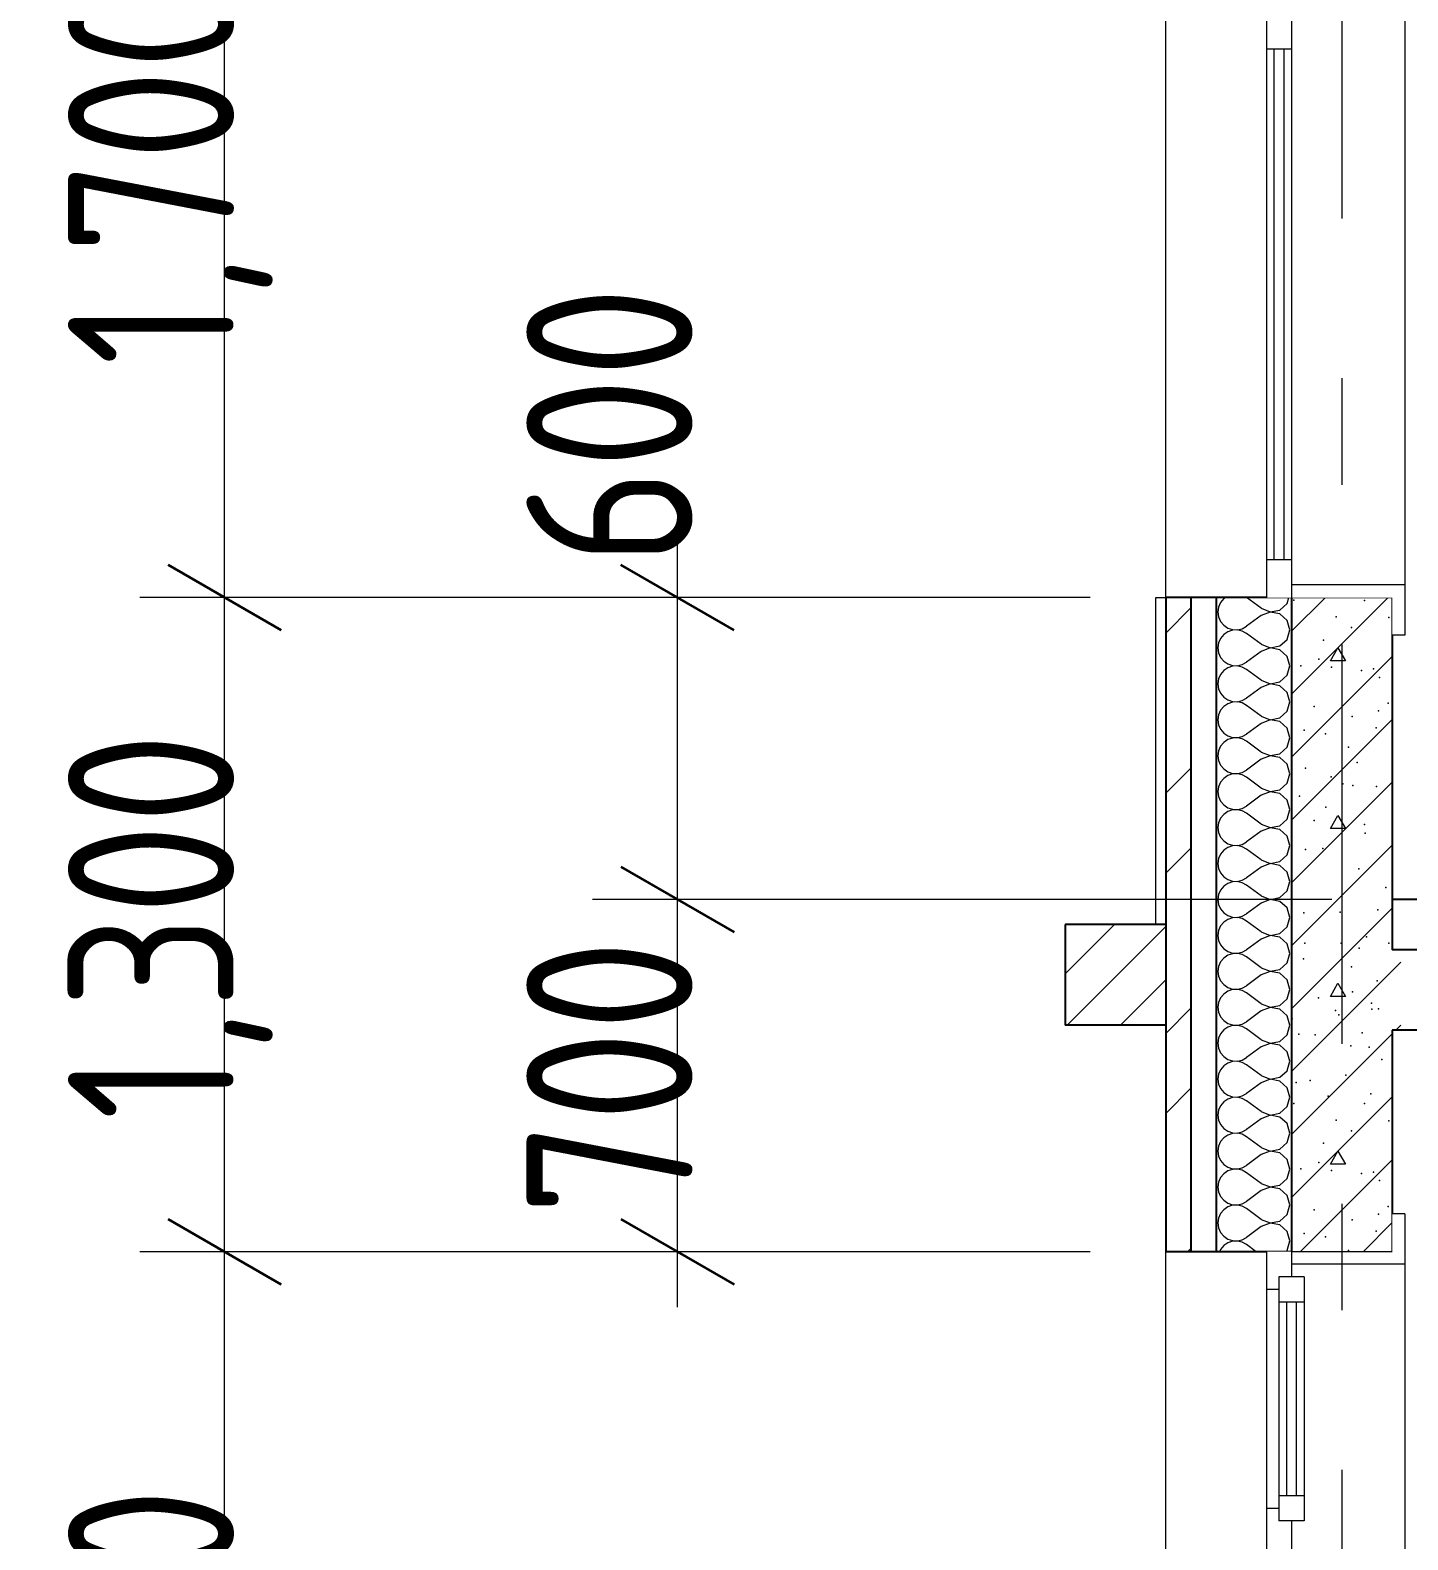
# Model space of a CAD drawing. Header units: millimetres. Extents: x 18162 to 7085488, y 72188 to 247925.
# Drawn here: x 4241506 to 4244244, y 109480 to 112480 of the extents above; entities that cross this region are included whole.
import ezdxf
from ezdxf.enums import TextEntityAlignment as Align

# ---------------------------------------------------------------- set-up
doc = ezdxf.new("R2010")
doc.units = ezdxf.units.MM
doc.header["$MEASUREMENT"] = 0
doc.linetypes.add('Double Dashed', pattern=[1093.611073, 529.166651, -211.666656, 141.111112, -211.666656])
doc.linetypes.add('Wipeout_Contour', pattern=[1000, 0, -1000])
for name, color, linetype in [('Archicad Windows', 7, 'Continuous'), ('Structural - Bearing', 7, 'Continuous'), ('Structural - Grid', 7, 'Continuous')]:
    doc.layers.add(name, color=color, linetype=linetype)
doc.styles.add('GENERATED_STYLE_3', font='', dxfattribs={"width": 0.8})
doc.styles.get('GENERATED_STYLE_3').set_extended_font_data('ISOCPEUR MON')
doc.dimstyles.new('GENERATED_STYLE__12', dxfattribs={"dimtxt": 330.000007, "dimasz": 171, "dimexe": 0.18, "dimexo": 150, "dimgap": 0, "dimtad": 1, "dimdec": 0, "dimzin": 0, "dimdsep": 46, "dimtxsty": 'GENERATED_STYLE_3', "dimblk": 'ARROWHEAD_2', "dimblk1": 'ARROWHEAD_2', "dimblk2": 'ARROWHEAD_2', "dimcen": 0.09, "dimclrd": 13, "dimclre": 13, "dimclrt": 13, "dimadec": 0, "dimazin": 0, "dimtfac": 1, "dimtdec": 4, "dimtmove": 0, "dimatfit": 3, "dimfxl": 1, "dimtolj": 1, "dimtzin": 0, "dimarcsym": 0})
pattern_1 = [(45, (4294986.58, 104752.7), (-238.6485, 238.6485), []), (45, (4294907.03, 104832.26), (-238.6485, 238.6485), [])]

# ---------------------------------------------------------------- blocks, each defined once
blk = doc.blocks.new('*X1353', base_point=(4294986.6, 104752.7))
at = {"layer": 'Structural - Bearing', "color": 7, "linetype": 'Continuous', "lineweight": 9}
for p, q in [((4243886.4, 110641.8), (4243878.3, 110636.2)), ((4243881.5, 110652.7), (4243886.4, 110649.3)), ((4243886.4, 110649.3), (4243895.7, 110646.2)), ((4243895.7, 110644.9), (4243886.4, 110641.8)), ((4243895.7, 110646.2), (4243905.6, 110645.7)), ((4243905.6, 110645.4), (4243895.7, 110644.9)), ((4243905.6, 110645.7), (4243915.2, 110647.9)), ((4243915.2, 110643.2), (4243905.6, 110645.4)), ((4243915.2, 110647.9), (4243923.8, 110652.7)), ((4243923.8, 110638.4), (4243915.2, 110643.2)), ((4244004.2, 110626.8), (4244009.5, 110645.6)), ((4244009.5, 110645.6), (4244007.5, 110652.7)), ((4243868, 110619.6), (4243866.7, 110609.8)), ((4243872, 110628.6), (4243868, 110619.6)), ((4243878.3, 110636.2), (4243872, 110628.6)), ((4243952.4, 110617), (4243923.8, 110638.4)), ((4243952.4, 110617), (4243970.6, 110610)), ((4243970.6, 110610), (4243989.8, 110613.6)), ((4243989.8, 110613.6), (4244004.2, 110626.8)), ((4243866.7, 110609.8), (4243868, 110600.1)), ((4243868, 110600.1), (4243872, 110591.1)), ((4243872, 110591.1), (4243878.3, 110583.5)), ((4243878.3, 110583.5), (4243886.4, 110577.9)), ((4243915.2, 110576.5), (4243923.8, 110581.3)), ((4243952.4, 110602.7), (4243923.8, 110581.3)), ((4243970.6, 110609.7), (4243952.4, 110602.7)), ((4243989.8, 110606.1), (4243970.6, 110609.7)), ((4244004.2, 110592.9), (4243989.8, 110606.1)), ((4244009.5, 110574.1), (4244004.2, 110592.9)), ((4243872, 110557.2), (4243868, 110548.2)), ((4243878.3, 110564.8), (4243872, 110557.2)), ((4243886.4, 110570.4), (4243878.3, 110564.8)), ((4243886.4, 110577.9), (4243895.7, 110574.8)), ((4243895.7, 110573.5), (4243886.4, 110570.4)), ((4243895.7, 110574.8), (4243905.6, 110574.3)), ((4243905.6, 110574), (4243895.7, 110573.5)), ((4243905.6, 110574.3), (4243915.2, 110576.5)), ((4243915.2, 110571.8), (4243905.6, 110574)), ((4243923.8, 110567), (4243915.2, 110571.8)), ((4243952.4, 110545.6), (4243923.8, 110567)), ((4243989.8, 110542.2), (4244004.2, 110555.4)), ((4244004.2, 110555.4), (4244009.5, 110574.1)), ((4243868, 110548.2), (4243866.7, 110538.4)), ((4243866.7, 110538.4), (4243868, 110528.7)), ((4243868, 110528.7), (4243872, 110519.6)), ((4243952.4, 110531.3), (4243923.8, 110509.8)), ((4243952.4, 110545.6), (4243970.6, 110538.6)), ((4243970.6, 110538.3), (4243952.4, 110531.3)), ((4243970.6, 110538.6), (4243989.8, 110542.2)), ((4243989.8, 110534.6), (4243970.6, 110538.3)), ((4244004.2, 110521.5), (4243989.8, 110534.6)), ((4244009.5, 110502.7), (4244004.2, 110521.5)), ((4243872, 110519.6), (4243878.3, 110512.1)), ((4243878.3, 110493.4), (4243872, 110485.8)), ((4243878.3, 110512.1), (4243886.4, 110506.5)), ((4243886.4, 110498.9), (4243878.3, 110493.4)), ((4243886.4, 110506.5), (4243895.7, 110503.3)), ((4243895.7, 110502.1), (4243886.4, 110498.9)), ((4243895.7, 110503.3), (4243905.6, 110502.8)), ((4243905.6, 110502.6), (4243895.7, 110502.1)), ((4243905.6, 110502.8), (4243915.2, 110505.1)), ((4243915.2, 110500.3), (4243905.6, 110502.6)), ((4243915.2, 110505.1), (4243923.8, 110509.8)), ((4243923.8, 110495.6), (4243915.2, 110500.3)), ((4243952.4, 110474.1), (4243923.8, 110495.6)), ((4244004.2, 110483.9), (4244009.5, 110502.7)), ((4243868, 110476.8), (4243866.7, 110467)), ((4243866.7, 110467), (4243868, 110457.2)), ((4243872, 110485.8), (4243868, 110476.8)), ((4243952.4, 110474.1), (4243970.6, 110467.1)), ((4243970.6, 110466.8), (4243952.4, 110459.8)), ((4243970.6, 110467.1), (4243989.8, 110470.8)), ((4243989.8, 110463.2), (4243970.6, 110466.8)), ((4243989.8, 110470.8), (4244004.2, 110483.9)), ((4244004.2, 110450.1), (4243989.8, 110463.2)), ((4243868, 110457.2), (4243872, 110448.2)), ((4243872, 110448.2), (4243878.3, 110440.6)), ((4243878.3, 110440.6), (4243886.4, 110435)), ((4243886.4, 110435), (4243895.7, 110431.9)), ((4243895.7, 110430.7), (4243886.4, 110427.5)), ((4243895.7, 110431.9), (4243905.6, 110431.4)), ((4243905.6, 110431.1), (4243895.7, 110430.7)), ((4243905.6, 110431.4), (4243915.2, 110433.7)), ((4243915.2, 110428.9), (4243905.6, 110431.1)), ((4243915.2, 110433.7), (4243923.8, 110438.4)), ((4243952.4, 110459.8), (4243923.8, 110438.4)), ((4244009.5, 110431.3), (4244004.2, 110450.1)), ((4244004.2, 110412.5), (4244009.5, 110431.3)), ((4243868, 110405.3), (4243866.7, 110395.6)), ((4243872, 110414.3), (4243868, 110405.3)), ((4243878.3, 110421.9), (4243872, 110414.3)), ((4243886.4, 110427.5), (4243878.3, 110421.9)), ((4243923.8, 110424.1), (4243915.2, 110428.9)), ((4243952.4, 110402.7), (4243923.8, 110424.1)), ((4243952.4, 110402.7), (4243970.6, 110395.7)), ((4243989.8, 110399.3), (4244004.2, 110412.5)), ((4243866.7, 110395.6), (4243868, 110385.8)), ((4243868, 110385.8), (4243872, 110376.8)), ((4243872, 110376.8), (4243878.3, 110369.2)), ((4243952.4, 110388.4), (4243923.8, 110367)), ((4243970.6, 110395.4), (4243952.4, 110388.4)), ((4243970.6, 110395.7), (4243989.8, 110399.3)), ((4243989.8, 110391.8), (4243970.6, 110395.4)), ((4244004.2, 110378.6), (4243989.8, 110391.8)), ((4244009.5, 110359.8), (4244004.2, 110378.6)), ((4243872, 110342.9), (4243868, 110333.9)), ((4243878.3, 110350.5), (4243872, 110342.9)), ((4243878.3, 110369.2), (4243886.4, 110363.6)), ((4243886.4, 110356.1), (4243878.3, 110350.5)), ((4243886.4, 110363.6), (4243895.7, 110360.5)), ((4243895.7, 110359.2), (4243886.4, 110356.1)), ((4243895.7, 110360.5), (4243905.6, 110360)), ((4243905.6, 110359.7), (4243895.7, 110359.2)), ((4243905.6, 110360), (4243915.2, 110362.2)), ((4243915.2, 110357.5), (4243905.6, 110359.7)), ((4243915.2, 110362.2), (4243923.8, 110367)), ((4243923.8, 110352.7), (4243915.2, 110357.5)), ((4243952.4, 110331.3), (4243923.8, 110352.7)), ((4243989.8, 110327.9), (4244004.2, 110341.1)), ((4244004.2, 110341.1), (4244009.5, 110359.8)), ((4243868, 110333.9), (4243866.7, 110324.1)), ((4243866.7, 110324.1), (4243868, 110314.4)), ((4243868, 110314.4), (4243872, 110305.4)), ((4243952.4, 110317), (4243923.8, 110295.6)), ((4243952.4, 110331.3), (4243970.6, 110324.3)), ((4243970.6, 110324), (4243952.4, 110317)), ((4243970.6, 110324.3), (4243989.8, 110327.9)), ((4243989.8, 110320.4), (4243970.6, 110324)), ((4244004.2, 110307.2), (4243989.8, 110320.4)), ((4243872, 110305.4), (4243878.3, 110297.8)), ((4243878.3, 110297.8), (4243886.4, 110292.2)), ((4243886.4, 110284.6), (4243878.3, 110279.1)), ((4243886.4, 110292.2), (4243895.7, 110289)), ((4243895.7, 110287.8), (4243886.4, 110284.6)), ((4243895.7, 110289), (4243905.6, 110288.6)), ((4243905.6, 110288.3), (4243895.7, 110287.8)), ((4243905.6, 110288.6), (4243915.2, 110290.8)), ((4243915.2, 110286), (4243905.6, 110288.3)), ((4243915.2, 110290.8), (4243923.8, 110295.6)), ((4243923.8, 110281.3), (4243915.2, 110286)), ((4243952.4, 110259.8), (4243923.8, 110281.3)), ((4244009.5, 110288.4), (4244004.2, 110307.2)), ((4244004.2, 110269.6), (4244009.5, 110288.4)), ((4243868, 110262.5), (4243866.7, 110252.7)), ((4243866.7, 110252.7), (4243868, 110242.9)), ((4243872, 110271.5), (4243868, 110262.5)), ((4243878.3, 110279.1), (4243872, 110271.5)), ((4243952.4, 110259.8), (4243970.6, 110252.8)), ((4243970.6, 110252.6), (4243952.4, 110245.6)), ((4243970.6, 110252.8), (4243989.8, 110256.5)), ((4243989.8, 110248.9), (4243970.6, 110252.6)), ((4243989.8, 110256.5), (4244004.2, 110269.6)), ((4243868, 110242.9), (4243872, 110233.9)), ((4243872, 110233.9), (4243878.3, 110226.3)), ((4243878.3, 110226.3), (4243886.4, 110220.8)), ((4243886.4, 110220.8), (4243895.7, 110217.6)), ((4243915.2, 110219.4), (4243923.8, 110224.1)), ((4243952.4, 110245.6), (4243923.8, 110224.1)), ((4244004.2, 110235.8), (4243989.8, 110248.9)), ((4244009.5, 110217), (4244004.2, 110235.8)), ((4243868, 110191), (4243866.7, 110181.3)), ((4243872, 110200.1), (4243868, 110191)), ((4243878.3, 110207.6), (4243872, 110200.1)), ((4243886.4, 110213.2), (4243878.3, 110207.6)), ((4243895.7, 110216.4), (4243886.4, 110213.2)), ((4243895.7, 110217.6), (4243905.6, 110217.1)), ((4243905.6, 110216.8), (4243895.7, 110216.4)), ((4243905.6, 110217.1), (4243915.2, 110219.4)), ((4243915.2, 110214.6), (4243905.6, 110216.8)), ((4243923.8, 110209.8), (4243915.2, 110214.6)), ((4243952.4, 110188.4), (4243923.8, 110209.8)), ((4243989.8, 110185), (4244004.2, 110198.2)), ((4244004.2, 110198.2), (4244009.5, 110217)), ((4243866.7, 110181.3), (4243868, 110171.5)), ((4243868, 110171.5), (4243872, 110162.5)), ((4243872, 110162.5), (4243878.3, 110154.9)), ((4243952.4, 110174.1), (4243923.8, 110152.7)), ((4243952.4, 110188.4), (4243970.6, 110181.4)), ((4243970.6, 110181.1), (4243952.4, 110174.1)), ((4243970.6, 110181.4), (4243989.8, 110185)), ((4243989.8, 110177.5), (4243970.6, 110181.1)), ((4244004.2, 110164.3), (4243989.8, 110177.5)), ((4244009.5, 110145.6), (4244004.2, 110164.3)), ((4243878.3, 110136.2), (4243872, 110128.6)), ((4243878.3, 110154.9), (4243886.4, 110149.3)), ((4243886.4, 110141.8), (4243878.3, 110136.2)), ((4243886.4, 110149.3), (4243895.7, 110146.2)), ((4243895.7, 110144.9), (4243886.4, 110141.8)), ((4243895.7, 110146.2), (4243905.6, 110145.7)), ((4243905.6, 110145.4), (4243895.7, 110144.9)), ((4243905.6, 110145.7), (4243915.2, 110147.9)), ((4243915.2, 110143.2), (4243905.6, 110145.4)), ((4243915.2, 110147.9), (4243923.8, 110152.7)), ((4243923.8, 110138.4), (4243915.2, 110143.2)), ((4243952.4, 110117), (4243923.8, 110138.4)), ((4244004.2, 110126.8), (4244009.5, 110145.6)), ((4243868, 110119.6), (4243866.7, 110109.8)), ((4243866.7, 110109.8), (4243868, 110100.1)), ((4243872, 110128.6), (4243868, 110119.6)), ((4243868, 110100.1), (4243872, 110091.1)), ((4243952.4, 110102.7), (4243923.8, 110081.3)), ((4243952.4, 110117), (4243970.6, 110110)), ((4243970.6, 110109.7), (4243952.4, 110102.7)), ((4243970.6, 110110), (4243989.8, 110113.6)), ((4243989.8, 110106.1), (4243970.6, 110109.7)), ((4243989.8, 110113.6), (4244004.2, 110126.8)), ((4244004.2, 110092.9), (4243989.8, 110106.1)), ((4243872, 110091.1), (4243878.3, 110083.5)), ((4243878.3, 110083.5), (4243886.4, 110077.9)), ((4243886.4, 110070.4), (4243878.3, 110064.8)), ((4243886.4, 110077.9), (4243895.7, 110074.8)), ((4243895.7, 110073.5), (4243886.4, 110070.4)), ((4243895.7, 110074.8), (4243905.6, 110074.3)), ((4243905.6, 110074), (4243895.7, 110073.5)), ((4243905.6, 110074.3), (4243915.2, 110076.5)), ((4243915.2, 110071.8), (4243905.6, 110074)), ((4243915.2, 110076.5), (4243923.8, 110081.3)), ((4243923.8, 110067), (4243915.2, 110071.8)), ((4244009.5, 110074.1), (4244004.2, 110092.9)), ((4244004.2, 110055.4), (4244009.5, 110074.1)), ((4243872, 110057.2), (4243870, 110052.7)), ((4243878.3, 110064.8), (4243872, 110057.2)), ((4243942.9, 110052.7), (4243923.8, 110067)), ((4244001.3, 110052.7), (4244004.2, 110055.4))]:
    blk.add_line(p, q, dxfattribs=at)
blk = doc.blocks.new('*X1355', base_point=(4294986.6, 104752.7))
at = {"layer": 'Structural - Bearing', "color": 7, "linetype": 'Continuous', "lineweight": 9}
for p, q in [((4244013.1, 110410.6), (4244095.2, 110492.7)), ((4244013.1, 110285.6), (4244213.1, 110485.6)), ((4244013.1, 110160.6), (4244213.1, 110360.6)), ((4244090.2, 110226.8), (4244105.3, 110252.8)), ((4244105.3, 110252.8), (4244120.2, 110226.8)), ((4244030.2, 110052.7), (4244213.1, 110235.6)), ((4244120.2, 110226.8), (4244090.2, 110226.8)), ((4244155.2, 110052.7), (4244213.1, 110110.6))]:
    blk.add_line(p, q, dxfattribs=at)
for p in [(4244027.6, 110485), (4244060.2, 110483.4), (4244060.2, 110483.4), (4244131, 110461.9), (4244153.3, 110488), (4244167.4, 110459.4), (4244192.4, 110434.6), (4244121.1, 110403.3), (4244022, 110388.9), (4244050.3, 110392.7), (4244017.7, 110347.3), (4244085.8, 110361.6), (4244158.3, 110347.1), (4244170.9, 110366.6), (4244101.7, 110314.4), (4244206.2, 110313.1), (4244132, 110293), (4244076.4, 110268.3), (4244067.1, 110230.2), (4244031.6, 110217.3), (4244092.3, 110214.2), (4244152.1, 110208), (4244175.6, 110211), (4244187.7, 110194.1), (4244057.7, 110136.2), (4244204.8, 110142.6), (4244133.5, 110116.4), (4244186.1, 110127.6), (4244037.8, 110089), (4244080.8, 110082), (4244181.2, 110093.6), (4244126.2, 110055.3), (4244126.2, 110055.3)]:
    blk.add_point(p, dxfattribs=at)
blk = doc.blocks.new('*X1481', base_point=(4294986.6, 104752.7))
at = {"layer": 'Structural - Bearing', "color": 7, "linetype": 'Continuous', "lineweight": 9}
for p, q in [((4243868, 111333.9), (4243866.7, 111324.1)), ((4243872, 111342.9), (4243868, 111333.9)), ((4243878.3, 111350.5), (4243872, 111342.9)), ((4243881.5, 111352.7), (4243878.3, 111350.5)), ((4243952.4, 111331.3), (4243923.8, 111352.7)), ((4243952.4, 111331.3), (4243970.6, 111324.3)), ((4243989.8, 111327.9), (4244004.2, 111341.1)), ((4244004.2, 111341.1), (4244007.5, 111352.7)), ((4243866.7, 111324.1), (4243868, 111314.4)), ((4243868, 111314.4), (4243872, 111305.4)), ((4243872, 111305.4), (4243878.3, 111297.8)), ((4243952.4, 111317), (4243923.8, 111295.6)), ((4243970.6, 111324), (4243952.4, 111317)), ((4243970.6, 111324.3), (4243989.8, 111327.9)), ((4243989.8, 111320.4), (4243970.6, 111324)), ((4244004.2, 111307.2), (4243989.8, 111320.4)), ((4244009.5, 111288.4), (4244004.2, 111307.2)), ((4243872, 111271.5), (4243868, 111262.5)), ((4243878.3, 111279.1), (4243872, 111271.5)), ((4243878.3, 111297.8), (4243886.4, 111292.2)), ((4243886.4, 111284.6), (4243878.3, 111279.1)), ((4243886.4, 111292.2), (4243895.7, 111289)), ((4243895.7, 111287.8), (4243886.4, 111284.6)), ((4243895.7, 111289), (4243905.6, 111288.6)), ((4243905.6, 111288.3), (4243895.7, 111287.8)), ((4243905.6, 111288.6), (4243915.2, 111290.8)), ((4243915.2, 111286), (4243905.6, 111288.3)), ((4243915.2, 111290.8), (4243923.8, 111295.6)), ((4243923.8, 111281.3), (4243915.2, 111286)), ((4243952.4, 111259.8), (4243923.8, 111281.3)), ((4244004.2, 111269.6), (4244009.5, 111288.4)), ((4243868, 111262.5), (4243866.7, 111252.7)), ((4243866.7, 111252.7), (4243868, 111242.9)), ((4243868, 111242.9), (4243872, 111233.9)), ((4243952.4, 111245.6), (4243923.8, 111224.1)), ((4243952.4, 111259.8), (4243970.6, 111252.8)), ((4243970.6, 111252.6), (4243952.4, 111245.6)), ((4243970.6, 111252.8), (4243989.8, 111256.5)), ((4243989.8, 111248.9), (4243970.6, 111252.6)), ((4243989.8, 111256.5), (4244004.2, 111269.6)), ((4244004.2, 111235.8), (4243989.8, 111248.9)), ((4243872, 111233.9), (4243878.3, 111226.3)), ((4243878.3, 111226.3), (4243886.4, 111220.8)), ((4243886.4, 111213.2), (4243878.3, 111207.6)), ((4243886.4, 111220.8), (4243895.7, 111217.6)), ((4243895.7, 111216.4), (4243886.4, 111213.2)), ((4243895.7, 111217.6), (4243905.6, 111217.1)), ((4243905.6, 111216.8), (4243895.7, 111216.4)), ((4243905.6, 111217.1), (4243915.2, 111219.4)), ((4243915.2, 111214.6), (4243905.6, 111216.8)), ((4243915.2, 111219.4), (4243923.8, 111224.1)), ((4243923.8, 111209.8), (4243915.2, 111214.6)), ((4244009.5, 111217), (4244004.2, 111235.8)), ((4244004.2, 111198.2), (4244009.5, 111217)), ((4243868, 111191), (4243866.7, 111181.3)), ((4243866.7, 111181.3), (4243868, 111171.5)), ((4243872, 111200.1), (4243868, 111191)), ((4243878.3, 111207.6), (4243872, 111200.1)), ((4243952.4, 111188.4), (4243923.8, 111209.8)), ((4243952.4, 111188.4), (4243970.6, 111181.4)), ((4243970.6, 111181.1), (4243952.4, 111174.1)), ((4243970.6, 111181.4), (4243989.8, 111185)), ((4243989.8, 111177.5), (4243970.6, 111181.1)), ((4243989.8, 111185), (4244004.2, 111198.2)), ((4243868, 111171.5), (4243872, 111162.5)), ((4243872, 111162.5), (4243878.3, 111154.9)), ((4243878.3, 111154.9), (4243886.4, 111149.3)), ((4243915.2, 111147.9), (4243923.8, 111152.7)), ((4243952.4, 111174.1), (4243923.8, 111152.7)), ((4244004.2, 111164.3), (4243989.8, 111177.5)), ((4244009.5, 111145.6), (4244004.2, 111164.3)), ((4243872, 111128.6), (4243868, 111119.6)), ((4243878.3, 111136.2), (4243872, 111128.6)), ((4243886.4, 111141.8), (4243878.3, 111136.2)), ((4243886.4, 111149.3), (4243895.7, 111146.2)), ((4243895.7, 111144.9), (4243886.4, 111141.8)), ((4243895.7, 111146.2), (4243905.6, 111145.7)), ((4243905.6, 111145.4), (4243895.7, 111144.9)), ((4243905.6, 111145.7), (4243915.2, 111147.9)), ((4243915.2, 111143.2), (4243905.6, 111145.4)), ((4243923.8, 111138.4), (4243915.2, 111143.2)), ((4243952.4, 111117), (4243923.8, 111138.4)), ((4243989.8, 111113.6), (4244004.2, 111126.8)), ((4244004.2, 111126.8), (4244009.5, 111145.6)), ((4243868, 111119.6), (4243866.7, 111109.8)), ((4243866.7, 111109.8), (4243868, 111100.1)), ((4243868, 111100.1), (4243872, 111091.1)), ((4243872, 111091.1), (4243878.3, 111083.5)), ((4243952.4, 111102.7), (4243923.8, 111081.3)), ((4243952.4, 111117), (4243970.6, 111110)), ((4243970.6, 111109.7), (4243952.4, 111102.7)), ((4243970.6, 111110), (4243989.8, 111113.6)), ((4243989.8, 111106.1), (4243970.6, 111109.7)), ((4244004.2, 111092.9), (4243989.8, 111106.1)), ((4244009.5, 111074.1), (4244004.2, 111092.9)), ((4243878.3, 111064.8), (4243872, 111057.2)), ((4243878.3, 111083.5), (4243886.4, 111077.9)), ((4243886.4, 111070.4), (4243878.3, 111064.8)), ((4243886.4, 111077.9), (4243895.7, 111074.8)), ((4243895.7, 111073.5), (4243886.4, 111070.4)), ((4243895.7, 111074.8), (4243905.6, 111074.3)), ((4243905.6, 111074), (4243895.7, 111073.5)), ((4243905.6, 111074.3), (4243915.2, 111076.5)), ((4243915.2, 111071.8), (4243905.6, 111074)), ((4243915.2, 111076.5), (4243923.8, 111081.3)), ((4243923.8, 111067), (4243915.2, 111071.8)), ((4243952.4, 111045.6), (4243923.8, 111067)), ((4244004.2, 111055.4), (4244009.5, 111074.1)), ((4243868, 111048.2), (4243866.7, 111038.4)), ((4243866.7, 111038.4), (4243868, 111028.7)), ((4243872, 111057.2), (4243868, 111048.2)), ((4243952.4, 111031.3), (4243923.8, 111009.8)), ((4243952.4, 111045.6), (4243970.6, 111038.6)), ((4243970.6, 111038.3), (4243952.4, 111031.3)), ((4243970.6, 111038.6), (4243989.8, 111042.2)), ((4243989.8, 111034.6), (4243970.6, 111038.3)), ((4243989.8, 111042.2), (4244004.2, 111055.4)), ((4244004.2, 111021.5), (4243989.8, 111034.6)), ((4243868, 111028.7), (4243872, 111019.6)), ((4243872, 111019.6), (4243878.3, 111012.1)), ((4243878.3, 111012.1), (4243886.4, 111006.5)), ((4243886.4, 111006.5), (4243895.7, 111003.3)), ((4243895.7, 111002.1), (4243886.4, 110998.9)), ((4243895.7, 111003.3), (4243905.6, 111002.8)), ((4243905.6, 111002.6), (4243895.7, 111002.1)), ((4243905.6, 111002.8), (4243915.2, 111005.1)), ((4243915.2, 111000.3), (4243905.6, 111002.6)), ((4243915.2, 111005.1), (4243923.8, 111009.8)), ((4243923.8, 110995.6), (4243915.2, 111000.3)), ((4244009.5, 111002.7), (4244004.2, 111021.5)), ((4244004.2, 110983.9), (4244009.5, 111002.7)), ((4243868, 110976.8), (4243866.7, 110967)), ((4243872, 110985.8), (4243868, 110976.8)), ((4243878.3, 110993.4), (4243872, 110985.8)), ((4243886.4, 110998.9), (4243878.3, 110993.4)), ((4243952.4, 110974.1), (4243923.8, 110995.6)), ((4243952.4, 110974.1), (4243970.6, 110967.1)), ((4243970.6, 110967.1), (4243989.8, 110970.8)), ((4243989.8, 110970.8), (4244004.2, 110983.9)), ((4243866.7, 110967), (4243868, 110957.2)), ((4243868, 110957.2), (4243872, 110948.2)), ((4243872, 110948.2), (4243878.3, 110940.6)), ((4243878.3, 110940.6), (4243886.4, 110935)), ((4243952.4, 110959.8), (4243923.8, 110938.4)), ((4243970.6, 110966.8), (4243952.4, 110959.8)), ((4243989.8, 110963.2), (4243970.6, 110966.8)), ((4244004.2, 110950.1), (4243989.8, 110963.2)), ((4244009.5, 110931.3), (4244004.2, 110950.1)), ((4243872, 110914.3), (4243868, 110905.3)), ((4243878.3, 110921.9), (4243872, 110914.3)), ((4243886.4, 110927.5), (4243878.3, 110921.9)), ((4243886.4, 110935), (4243895.7, 110931.9)), ((4243895.7, 110930.7), (4243886.4, 110927.5)), ((4243895.7, 110931.9), (4243905.6, 110931.4)), ((4243905.6, 110931.1), (4243895.7, 110930.7)), ((4243905.6, 110931.4), (4243915.2, 110933.7)), ((4243915.2, 110928.9), (4243905.6, 110931.1)), ((4243915.2, 110933.7), (4243923.8, 110938.4)), ((4243923.8, 110924.1), (4243915.2, 110928.9)), ((4243952.4, 110902.7), (4243923.8, 110924.1)), ((4243989.8, 110899.3), (4244004.2, 110912.5)), ((4244004.2, 110912.5), (4244009.5, 110931.3)), ((4243868, 110905.3), (4243866.7, 110895.6)), ((4243866.7, 110895.6), (4243868, 110885.8)), ((4243868, 110885.8), (4243872, 110876.8)), ((4243952.4, 110888.4), (4243923.8, 110867)), ((4243952.4, 110902.7), (4243970.6, 110895.7)), ((4243970.6, 110895.4), (4243952.4, 110888.4)), ((4243970.6, 110895.7), (4243989.8, 110899.3)), ((4243989.8, 110891.8), (4243970.6, 110895.4)), ((4244004.2, 110878.6), (4243989.8, 110891.8)), ((4243872, 110876.8), (4243878.3, 110869.2)), ((4243878.3, 110850.5), (4243872, 110842.9)), ((4243878.3, 110869.2), (4243886.4, 110863.6)), ((4243886.4, 110856.1), (4243878.3, 110850.5)), ((4243886.4, 110863.6), (4243895.7, 110860.5)), ((4243895.7, 110859.2), (4243886.4, 110856.1)), ((4243895.7, 110860.5), (4243905.6, 110860)), ((4243905.6, 110859.7), (4243895.7, 110859.2)), ((4243905.6, 110860), (4243915.2, 110862.2)), ((4243915.2, 110857.5), (4243905.6, 110859.7)), ((4243915.2, 110862.2), (4243923.8, 110867)), ((4243923.8, 110852.7), (4243915.2, 110857.5)), ((4243952.4, 110831.3), (4243923.8, 110852.7)), ((4244009.5, 110859.8), (4244004.2, 110878.6)), ((4244004.2, 110841.1), (4244009.5, 110859.8)), ((4243868, 110833.9), (4243866.7, 110824.1)), ((4243866.7, 110824.1), (4243868, 110814.4)), ((4243872, 110842.9), (4243868, 110833.9)), ((4243952.4, 110831.3), (4243970.6, 110824.3)), ((4243970.6, 110824), (4243952.4, 110817)), ((4243970.6, 110824.3), (4243989.8, 110827.9)), ((4243989.8, 110820.4), (4243970.6, 110824)), ((4243989.8, 110827.9), (4244004.2, 110841.1)), ((4244004.2, 110807.2), (4243989.8, 110820.4)), ((4243868, 110814.4), (4243872, 110805.4)), ((4243872, 110805.4), (4243878.3, 110797.8)), ((4243878.3, 110797.8), (4243886.4, 110792.2)), ((4243886.4, 110792.2), (4243895.7, 110789)), ((4243905.6, 110788.6), (4243915.2, 110790.8)), ((4243915.2, 110790.8), (4243923.8, 110795.6)), ((4243952.4, 110817), (4243923.8, 110795.6)), ((4244009.5, 110788.4), (4244004.2, 110807.2)), ((4243868, 110762.5), (4243866.7, 110752.7)), ((4243872, 110771.5), (4243868, 110762.5)), ((4243878.3, 110779.1), (4243872, 110771.5)), ((4243886.4, 110784.6), (4243878.3, 110779.1)), ((4243895.7, 110787.8), (4243886.4, 110784.6)), ((4243895.7, 110789), (4243905.6, 110788.6)), ((4243905.6, 110788.3), (4243895.7, 110787.8)), ((4243915.2, 110786), (4243905.6, 110788.3)), ((4243923.8, 110781.3), (4243915.2, 110786)), ((4243952.4, 110759.8), (4243923.8, 110781.3)), ((4243989.8, 110756.5), (4244004.2, 110769.6)), ((4244004.2, 110769.6), (4244009.5, 110788.4)), ((4243866.7, 110752.7), (4243868, 110742.9)), ((4243868, 110742.9), (4243872, 110733.9)), ((4243872, 110733.9), (4243878.3, 110726.3)), ((4243952.4, 110745.6), (4243923.8, 110724.1)), ((4243952.4, 110759.8), (4243970.6, 110752.8)), ((4243970.6, 110752.6), (4243952.4, 110745.6)), ((4243970.6, 110752.8), (4243989.8, 110756.5)), ((4243989.8, 110748.9), (4243970.6, 110752.6)), ((4244004.2, 110735.8), (4243989.8, 110748.9)), ((4244009.5, 110717), (4244004.2, 110735.8)), ((4243872, 110700.1), (4243868, 110691)), ((4243878.3, 110707.6), (4243872, 110700.1)), ((4243878.3, 110726.3), (4243886.4, 110720.8)), ((4243886.4, 110713.2), (4243878.3, 110707.6)), ((4243886.4, 110720.8), (4243895.7, 110717.6)), ((4243895.7, 110716.4), (4243886.4, 110713.2)), ((4243895.7, 110717.6), (4243905.6, 110717.1)), ((4243905.6, 110716.8), (4243895.7, 110716.4)), ((4243905.6, 110717.1), (4243915.2, 110719.4)), ((4243915.2, 110714.6), (4243905.6, 110716.8)), ((4243915.2, 110719.4), (4243923.8, 110724.1)), ((4243923.8, 110709.8), (4243915.2, 110714.6)), ((4243952.4, 110688.4), (4243923.8, 110709.8)), ((4244004.2, 110698.2), (4244009.5, 110717)), ((4243868, 110691), (4243866.7, 110681.3)), ((4243866.7, 110681.3), (4243868, 110671.5)), ((4243868, 110671.5), (4243872, 110662.5)), ((4243952.4, 110674.1), (4243923.8, 110652.7)), ((4243952.4, 110688.4), (4243970.6, 110681.4)), ((4243970.6, 110681.1), (4243952.4, 110674.1)), ((4243970.6, 110681.4), (4243989.8, 110685)), ((4243989.8, 110677.5), (4243970.6, 110681.1)), ((4243989.8, 110685), (4244004.2, 110698.2)), ((4244004.2, 110664.3), (4243989.8, 110677.5)), ((4243872, 110662.5), (4243878.3, 110654.9)), ((4243878.3, 110654.9), (4243881.5, 110652.7)), ((4244007.5, 110652.7), (4244004.2, 110664.3))]:
    blk.add_line(p, q, dxfattribs=at)
blk = doc.blocks.new('*X1483', base_point=(4294986.6, 104752.7))
at = {"layer": 'Structural - Bearing', "color": 7, "linetype": 'Continuous', "lineweight": 9}
for p, q in [((4244013.1, 111285.6), (4244080.2, 111352.7)), ((4244013.1, 111160.6), (4244205.2, 111352.7)), ((4244090.2, 111226.8), (4244105.3, 111252.8)), ((4244105.3, 111252.8), (4244120.2, 111226.8)), ((4244013.1, 111035.6), (4244213.1, 111235.6)), ((4244120.2, 111226.8), (4244090.2, 111226.8)), ((4244013.1, 110910.6), (4244213.1, 111110.6)), ((4244013.1, 110785.6), (4244213.1, 110985.6)), ((4244090.2, 110893.5), (4244105.3, 110919.5)), ((4244105.3, 110919.5), (4244120.2, 110893.5)), ((4244120.2, 110893.5), (4244090.2, 110893.5)), ((4244105.3, 110752.8), (4244213.1, 110860.6)), ((4244013.1, 110660.6), (4244105.3, 110752.8)), ((4244130.2, 110652.7), (4244213.1, 110735.6))]:
    blk.add_line(p, q, dxfattribs=at)
for p in [(4244017.7, 111347.3), (4244158.3, 111347.1), (4244101.7, 111314.4), (4244206.2, 111313.1), (4244132, 111293), (4244076.4, 111268.3), (4244031.6, 111217.3), (4244067.1, 111230.3), (4244092.3, 111214.2), (4244175.6, 111211), (4244152.1, 111208), (4244187.7, 111194.1), (4244057.7, 111136.2), (4244186.1, 111127.7), (4244204.8, 111142.6), (4244133.5, 111116.4), (4244181.2, 111093.6), (4244037.8, 111089), (4244080.8, 111082), (4244126.2, 111055.3), (4244126.2, 111055.3), (4244040.5, 111013.9), (4244143.5, 111025.2), (4244091.9, 110996.3), (4244115, 110982.4), (4244135.1, 110979.3), (4244182, 110977.1), (4244028.7, 110958.1), (4244081.1, 110936), (4244057.9, 110909.8), (4244158.3, 110902), (4244159.5, 110884.2), (4244041, 110852.1), (4244074.9, 110854.1), (4244146.7, 110813.7), (4244200.1, 110776.3), (4244184.6, 110731.9), (4244037.5, 110726.2), (4244109.7, 110727.4), (4244161.9, 110678.3), (4244039.6, 110666), (4244111.7, 110666), (4244147.5, 110656.1), (4244206.7, 110666)]:
    blk.add_point(p, dxfattribs=at)
blk = doc.blocks.new('*X1488', base_point=(4294986.6, 104752.7))
at = {"layer": 'Structural - Bearing', "color": 7, "linetype": 'Continuous', "lineweight": 9}
for p, q in [((4244013.1, 110535.6), (4244130.2, 110652.7)), ((4244095.2, 110492.7), (4244230.3, 110627.8)), ((4244090.2, 110560.1), (4244105.3, 110586.1)), ((4244105.3, 110586.1), (4244120.2, 110560.1)), ((4244120.2, 110560.1), (4244090.2, 110560.1)), ((4244220.2, 110492.7), (4244230.3, 110502.8))]:
    blk.add_line(p, q, dxfattribs=at)
for p in [(4244037, 110634.5), (4244132, 110619.1), (4244182.9, 110591), (4244066.6, 110557.1), (4244134, 110569.1), (4244100.5, 110532.4), (4244107.3, 110523.2), (4244172.2, 110546.4), (4244172.4, 110534.7), (4244186.1, 110535.6), (4244014.6, 110515.5)]:
    blk.add_point(p, dxfattribs=at)
blk = doc.blocks.new('Standard grid marker[362]_3', base_point=(4244113.1, 164752.7))
at = {"layer": 'Structural - Grid', "color": 13, "linetype": 'Double Dashed', "lineweight": 13, "ltscale": 1.5}
blk.add_line((4244113.1, 163752.7), (4244113.1, 97752.7), dxfattribs=at)
at = {"layer": 'Structural - Grid', "color": 13, "lineweight": 13, "style": 'GENERATED_STYLE_3'}
blk.add_attdef('AC_MarkerText_1', text='', height=375, rotation=360, dxfattribs=at).set_placement((4244113.1, 96490.2), align=Align.TOP_CENTER)
blk = doc.blocks.new('*D1587', base_point=(4294986.6, 104752.7))
at = {"color": 13, "linetype": 'Continuous', "lineweight": 13}
for p, q in [((4241892.7, 110052.7), (4241892.7, 111352.7)), ((4243613.1, 110052.7), (4241723.9, 110052.7)), ((4241892.7, 108352.7), (4241892.7, 110052.7)), ((4244063.1, 108352.7), (4241723.9, 108352.7)), ((4241892.7, 107052.7), (4241892.7, 108352.7))]:
    blk.add_line(p, q, dxfattribs=at)
at = {"color": 12, "linetype": 'Continuous', "lineweight": 35}
for p, q in [((4241780.2, 110117.7), (4242005.2, 109987.8)), ((4241780.2, 108417.7), (4242005.2, 108287.8))]:
    blk.add_line(p, q, dxfattribs=at)
at = {"color": 13, "lineweight": 13, "insert": (4241988.3, 108814.1), "char_height": 330, "attachment_point": 7, "rotation": 90, "style": 'GENERATED_STYLE_3'}
blk.add_mtext('\\A1;{\\pql;\\fISOCPEUR MON|b0|i0|c0|p0;\\W0.800000;1,700}', dxfattribs=at)
blk = doc.blocks.new('ARROWHEAD_2')
at = {"color": 0, "linetype": 'Continuous', "lineweight": 0}
for p, q in [((-0.378, -0.655), (0.378, 0.655)), ((0, 0), (-1, 0))]:
    blk.add_line(p, q, dxfattribs=at)
blk = doc.blocks.new('*D1588', base_point=(4294986.6, 104752.7))
at = {"color": 12, "linetype": 'Continuous', "lineweight": 35}
for p, q in [((4241780.2, 111417.7), (4242005.2, 111287.8)), ((4241780.2, 110117.7), (4242005.2, 109987.8))]:
    blk.add_line(p, q, dxfattribs=at)
at = {"color": 13, "linetype": 'Continuous', "lineweight": 13}
blk.add_line((4241892.7, 110052.7), (4241892.7, 111352.7), dxfattribs=at)
at = {"color": 13, "lineweight": 13, "insert": (4241988.3, 110314.1), "char_height": 330, "attachment_point": 7, "rotation": 90, "style": 'GENERATED_STYLE_3'}
blk.add_mtext('\\A1;{\\pql;\\fISOCPEUR MON|b0|i0|c0|p0;\\W0.800000;1,300}', dxfattribs=at)
blk = doc.blocks.new('*D1589', base_point=(4294986.6, 104752.7))
at = {"color": 13, "linetype": 'Continuous', "lineweight": 13}
for p, q in [((4241892.7, 113052.7), (4241892.7, 114352.7)), ((4243613.1, 113052.7), (4241723.9, 113052.7)), ((4241892.7, 111352.7), (4241892.7, 113052.7)), ((4243613.1, 111352.7), (4241723.9, 111352.7)), ((4241892.7, 110052.7), (4241892.7, 111352.7))]:
    blk.add_line(p, q, dxfattribs=at)
at = {"color": 12, "linetype": 'Continuous', "lineweight": 35}
for p, q in [((4241780.2, 113117.7), (4242005.2, 112987.8)), ((4241780.2, 111417.7), (4242005.2, 111287.8))]:
    blk.add_line(p, q, dxfattribs=at)
at = {"color": 13, "lineweight": 13, "insert": (4241988.3, 111814.1), "char_height": 330, "attachment_point": 7, "rotation": 90, "style": 'GENERATED_STYLE_3'}
blk.add_mtext('\\A1;{\\pql;\\fISOCPEUR MON|b0|i0|c0|p0;\\W0.800000;1,700}', dxfattribs=at)
blk = doc.blocks.new('*D1615', base_point=(4294986.6, 104752.7))
at = {"color": 12, "linetype": 'Continuous', "lineweight": 35}
for p, q in [((4242680.2, 110817.7), (4242905.2, 110687.8)), ((4242680.2, 110117.7), (4242905.2, 109987.8))]:
    blk.add_line(p, q, dxfattribs=at)
at = {"color": 13, "linetype": 'Continuous', "lineweight": 13}
for p, q in [((4244092.8, 110752.7), (4242623.9, 110752.7)), ((4242792.7, 110052.7), (4242792.7, 110752.7)), ((4243613.1, 110052.7), (4242623.9, 110052.7)), ((4242792.7, 109942.7), (4242792.7, 110052.7))]:
    blk.add_line(p, q, dxfattribs=at)
at = {"color": 13, "lineweight": 13, "insert": (4242822.5, 110126.1), "char_height": 330, "attachment_point": 7, "rotation": 90, "style": 'GENERATED_STYLE_3'}
blk.add_mtext('\\A1;{\\pql;\\fISOCPEUR MON|b0|i0|c0|p0;\\W0.800000;700}', dxfattribs=at)
blk = doc.blocks.new('*D1616', base_point=(4294986.6, 104752.7))
at = {"color": 13, "linetype": 'Continuous', "lineweight": 13}
for p, q in [((4242792.7, 111352.7), (4242792.7, 111462.7)), ((4243613.1, 111352.7), (4242623.9, 111352.7)), ((4242792.7, 110752.7), (4242792.7, 111352.7)), ((4244092.8, 110752.7), (4242623.9, 110752.7))]:
    blk.add_line(p, q, dxfattribs=at)
at = {"color": 12, "linetype": 'Continuous', "lineweight": 35}
for p, q in [((4242905.2, 111287.8), (4242680.2, 111417.7)), ((4242680.2, 110817.7), (4242905.2, 110687.8))]:
    blk.add_line(p, q, dxfattribs=at)
at = {"color": 13, "lineweight": 13, "insert": (4242822.5, 111417.7), "char_height": 330, "attachment_point": 7, "rotation": 90, "style": 'GENERATED_STYLE_3'}
blk.add_mtext('\\A1;{\\pql;\\fISOCPEUR MON|b0|i0|c0|p0;\\W0.800000;600}', dxfattribs=at)
blk = doc.blocks.new('*D1645', base_point=(4294986.6, 104752.7))
at = {"color": 12, "linetype": 'Continuous', "lineweight": 35}
for p, q in [((4240879.8, 151117.7), (4241104.8, 150987.8)), ((4240879.8, 100067.7), (4241104.8, 99937.8))]:
    blk.add_line(p, q, dxfattribs=at)
at = {"color": 13, "linetype": 'Continuous', "lineweight": 13}
for p, q in [((4243613.1, 151052.7), (4240823.6, 151052.7)), ((4240992.3, 100002.7), (4240992.3, 151052.7)), ((4242863.1, 100002.7), (4240823.6, 100002.7)), ((4240992.3, 99892.7), (4240992.3, 100002.7))]:
    blk.add_line(p, q, dxfattribs=at)
at = {"color": 13, "lineweight": 13, "insert": (4241088, 125046.9), "char_height": 330, "attachment_point": 7, "rotation": 90, "style": 'GENERATED_STYLE_3'}
blk.add_mtext('\\A1;{\\pql;\\fISOCPEUR MON|b0|i0|c0|p0;\\W0.800000;51,050}', dxfattribs=at)

msp = doc.modelspace()

# ---------------------------------------------------------------- hatches: boundary and pattern name
at = {"layer": 'Structural - Bearing', "linetype": 'Continuous', "lineweight": 9}
h = msp.add_hatch(dxfattribs=at)
h.set_pattern_fill('Steel_0003', style=0, pattern_type=2)
h.set_pattern_definition(pattern_1)
h.paths.add_polyline_path([(4243763.1, 111352.7), (4243763.1, 110652.7), (4243813.1, 110652.7), (4243813.1, 111352.7)])
h = msp.add_hatch(dxfattribs=at)
h.set_pattern_fill('Lightweight_Concrete_0003', style=0, pattern_type=2)
h.set_pattern_definition([(0, (4294986.6, 104752.7), (0, 1169.134), [73.125, -601.875]), (0, (4295324.1, 105337.3), (0, 1169.134), [73.125, -601.875]), (60, (4294986.6, 104752.7), (-1012.5, 584.567), [73.125, -601.875]), (60, (4295661.6, 104752.7), (-1012.5, 584.567), [73.125, -601.875]), (120, (4295059.7, 104752.7), (1012.5, 584.567), [73.125, -601.875]), (120, (4295734.7, 104752.7), (1012.5, 584.567), [73.125, -601.875]), (0, (4294986.58, 104865.2), (0, 225), [0, -225, 0, -337.5]), (45, (4295099.08, 104865.2), (-159.099, 159.099), [0, -168.75, 0, -281.25])])
h.paths.add_polyline_path([(4244213.1, 110652.7), (4247713.1, 110652.7), (4247713.1, 110752.7), (4244213.1, 110752.7)])
h = msp.add_hatch(dxfattribs=at)
h.set_pattern_fill('Common_Brick_0003', style=0, pattern_type=2)
h.set_pattern_definition([(45, (4294986.58, 104752.706), (-53.03301, 53.03301), [])])
h.paths.add_polyline_path([(4243563.1, 110502.7), (4243763.1, 110502.7), (4243763.1, 110702.7), (4243563.1, 110702.7)])
h = msp.add_hatch(dxfattribs=at)
h.set_pattern_fill('Steel_0003', style=0, pattern_type=2)
h.set_pattern_definition(pattern_1)
h.paths.add_polyline_path([(4243763.1, 110652.7), (4243763.1, 110052.7), (4243813.1, 110052.7), (4243813.1, 110652.7)])

# ---------------------------------------------------------------- linework, layer by layer
at = {"layer": 'Archicad Windows', "color": 7, "linetype": 'Continuous', "lineweight": 9}
for p, q in [((4243763.1, 111352.7), (4243763.1, 113052.7)), ((4243763.1, 108352.7), (4243763.1, 110052.7)), ((4243988.1, 109916.7), (4243988.1, 109863.8)), ((4244038.1, 109916.7), (4244038.1, 109863.8)), ((4243988.1, 109863.8), (4243988.1, 109830.7)), ((4244038.1, 109863.8), (4244038.1, 109830.7)), ((4243988.1, 109830.7), (4243988.1, 109777.8)), ((4244038.1, 109830.7), (4244038.1, 109777.8)), ((4243988.1, 109777.8), (4243988.1, 109744.8)), ((4244038.1, 109777.8), (4244038.1, 109744.8)), ((4243988.1, 109744.8), (4243988.1, 109703.3)), ((4244038.1, 109744.8), (4244038.1, 109703.3))]:
    msp.add_line(p, q, dxfattribs=at)
at = {"layer": 'Structural - Bearing', "color": 7, "linetype": 'Continuous', "lineweight": 9}
for p, q in [((4243743.1, 111352.7), (4243763.1, 111352.7)), ((4243743.1, 110702.7), (4243743.1, 111352.7))]:
    msp.add_line(p, q, dxfattribs=at)
at = {"layer": 'Structural - Bearing', "color": 7, "linetype": 'Continuous', "lineweight": 25}
for p, q in [((4243763.1, 111352.7), (4243763.1, 110702.7)), ((4243813.1, 111352.7), (4243813.1, 110652.7)), ((4243863.1, 111352.7), (4243863.1, 110652.7)), ((4244013.1, 111352.7), (4244013.1, 110652.7)), ((4244213.1, 110752.7), (4244213.1, 110652.7)), ((4247713.1, 110752.7), (4244213.1, 110752.7)), ((4243563.1, 110702.7), (4243563.1, 110502.7)), ((4243763.1, 110702.7), (4243563.1, 110702.7)), ((4243763.1, 110702.7), (4243763.1, 110652.7)), ((4243763.1, 110652.7), (4243763.1, 110502.7)), ((4243813.1, 110652.7), (4243813.1, 110052.7)), ((4243863.1, 110652.7), (4243863.1, 110052.7)), ((4243763.1, 110502.7), (4243563.1, 110502.7)), ((4243763.1, 110502.7), (4243763.1, 110052.7)), ((4247713.1, 110492.7), (4244213.1, 110492.7))]:
    msp.add_line(p, q, dxfattribs=at)
at = {"layer": 'Structural - Bearing', "color": 7, "linetype": 'Continuous', "lineweight": 25, "flags": 128}
for points in [[(4244213.1, 111352.7), (4244013.1, 111352.7), (4243963.1, 111352.7), (4243863.1, 111352.7), (4243813.1, 111352.7), (4243763.1, 111352.7)], [(4244213.1, 111352.7), (4244213.1, 111277.7), (4244213.1, 110752.7)], [(4244013.1, 110652.7), (4244013.1, 110492.7), (4244013.1, 110052.7)], [(4250513.1, 110652.7), (4247813.1, 110652.7), (4247713.1, 110652.7), (4244213.1, 110652.7)], [(4244213.1, 110492.7), (4244213.1, 110127.7), (4244213.1, 110052.7)], [(4244013.1, 110052.7), (4243963.1, 110052.7), (4243863.1, 110052.7), (4243813.1, 110052.7), (4243763.1, 110052.7)]]:
    msp.add_lwpolyline(points, dxfattribs=at)

# ---------------------------------------------------------------- block references
at = {"layer": 'Structural - Bearing', "lineweight": 0}
for name in ['*X1481', '*X1483', '*X1353', '*X1488', '*X1355']:
    msp.add_blockref(name, (4294986.6, 104752.7), dxfattribs=at)

# ---------------------------------------------------------------- dimensions: what is measured, and where the dimension line sits
at = {"color": 13, "linetype": 'Continuous', "lineweight": 13}
for base, p1, p2, picture, middle in [((4240992.3, 151052.7), (4243013.1, 100002.7), (4243763.1, 151052.7), '*D1645', (4240761.3, 125725.2)), ((4241892.7, 113052.7), (4243763.1, 111352.7), (4243763.1, 113052.7), '*D1589', (4241661.7, 112366.9)), ((4241892.7, 111352.7), (4243763.1, 110052.7), (4243763.1, 111352.7), '*D1588', (4241661.7, 110866.9))]:
    dim = msp.add_linear_dim(base=base, p1=p1, p2=p2, angle=90, dimstyle='GENERATED_STYLE__12', dxfattribs=at)
    dim.commit()
    dim.dimension.update_dxf_attribs({"geometry": picture, "text_midpoint": middle, "dimtype": 160, "text_rotation": 90})

# ---------------------------------------------------------------- wipeouts: each hides what was drawn before it
at = {"color": 254, "linetype": 'Wipeout_Contour', "lineweight": 0, "ltscale": 25472873.64805415}
msp.add_wipeout([(4243963.1, 112542.7), (4243963.1, 112442.7), (4244013.1, 112442.7), (4244013.1, 112517.7), (4243988.1, 112517.7), (4243988.1, 112542.7)], dxfattribs=at).dxf.layer = 'Archicad Windows'
at = {"color": 254, "linetype": 'Wipeout_Contour', "lineweight": 0, "ltscale": 16981751.25642115}
msp.add_wipeout([(4243988.1, 109952.7), (4244038.1, 109952.7), (4244038.1, 110002.7), (4243988.1, 110002.7)], dxfattribs=at).dxf.layer = 'Archicad Windows'
at = {"color": 254, "linetype": 'Wipeout_Contour', "lineweight": 0, "ltscale": 16981706.27095229}
msp.add_wipeout([(4243988.1, 109567.7), (4243988.1, 109517.7), (4244038.1, 109517.7), (4244038.1, 109567.7)], dxfattribs=at).dxf.layer = 'Archicad Windows'

# ---------------------------------------------------------------- next in the draw order: linework, layer by layer
at = {"layer": 'Archicad Windows', "color": 7, "linetype": 'Continuous', "lineweight": 9}
for p, q in [((4243963.1, 112542.7), (4243963.1, 112442.7)), ((4244013.1, 112517.7), (4244013.1, 112442.7)), ((4244013.1, 112442.7), (4243963.1, 112442.7)), ((4244038.1, 110002.7), (4244038.1, 109952.7)), ((4243988.1, 109952.7), (4243988.1, 109949.8)), ((4244038.1, 109952.7), (4243988.1, 109952.7)), ((4244003.1, 109952.7), (4244003.1, 109567.7)), ((4244023.1, 109567.7), (4244023.1, 109952.7)), ((4244038.1, 109952.7), (4244038.1, 109949.8)), ((4243988.1, 109949.8), (4243988.1, 109916.7)), ((4244038.1, 109949.8), (4244038.1, 109916.7)), ((4243988.1, 109703.3), (4243988.1, 109567.7)), ((4244038.1, 109703.3), (4244038.1, 109567.7)), ((4244038.1, 109567.7), (4243988.1, 109567.7)), ((4244038.1, 109567.7), (4244038.1, 109517.7))]:
    msp.add_line(p, q, dxfattribs=at)

# ---------------------------------------------------------------- next in the draw order: wipeouts: each hides what was drawn before it
at = {"color": 254, "linetype": 'Wipeout_Contour', "lineweight": 0, "ltscale": 16982295.79715499}
msp.add_wipeout([(4244013.1, 111352.7), (4244213.1, 111352.7), (4244213.1, 111377.7), (4244013.1, 111377.7)], dxfattribs=at).dxf.layer = 'Archicad Windows'
at = {"color": 254, "linetype": 'Wipeout_Contour', "lineweight": 0, "ltscale": 16982157.59988557}
msp.add_wipeout([(4244013.1, 110052.7), (4244013.1, 110027.7), (4244213.1, 110027.7), (4244213.1, 110052.7)], dxfattribs=at).dxf.layer = 'Archicad Windows'
at = {"color": 254, "linetype": 'Wipeout_Contour', "lineweight": 0, "ltscale": 25472403.02066794}
msp.add_wipeout([(4243963.1, 109542.7), (4243963.1, 109442.7), (4244013.1, 109442.7), (4244013.1, 109517.7), (4243988.1, 109517.7), (4243988.1, 109542.7)], dxfattribs=at).dxf.layer = 'Archicad Windows'

# ---------------------------------------------------------------- next in the draw order: linework, layer by layer
at = {"layer": 'Archicad Windows', "color": 7, "linetype": 'Continuous', "lineweight": 9}
for p, q in [((4243963.1, 109542.7), (4243963.1, 109442.7)), ((4243988.1, 109542.7), (4243963.1, 109542.7)), ((4244013.1, 109517.7), (4244013.1, 109442.7))]:
    msp.add_line(p, q, dxfattribs=at)
at = {"layer": 'Archicad Windows', "color": 7, "linetype": 'Continuous', "lineweight": 9, "flags": 128}
for points in [[(4243988.1, 109567.7), (4243988.1, 109542.7), (4243988.1, 109517.7)], [(4244038.1, 109517.7), (4244013.1, 109517.7), (4243988.1, 109517.7)]]:
    msp.add_lwpolyline(points, dxfattribs=at)

# ---------------------------------------------------------------- next in the draw order: wipeouts: each hides what was drawn before it
at = {"color": 254, "linetype": 'Wipeout_Contour', "lineweight": 0, "ltscale": 16981798.59325162}
msp.add_wipeout([(4243963.1, 111352.7), (4244013.1, 111352.7), (4244013.1, 111427.7), (4243963.1, 111427.7)], dxfattribs=at).dxf.layer = 'Archicad Windows'
at = {"color": 254, "linetype": 'Wipeout_Contour', "lineweight": 0, "ltscale": 16982741.70955162}
msp.add_wipeout([(4244238.1, 111377.7), (4244213.1, 111377.7), (4244213.1, 111277.7), (4244238.1, 111277.7)], dxfattribs=at).dxf.layer = 'Archicad Windows'
at = {"color": 254, "linetype": 'Wipeout_Contour', "lineweight": 0, "ltscale": 16982611.33822251}
msp.add_wipeout([(4244213.1, 110127.7), (4244213.1, 110027.7), (4244238.1, 110027.7), (4244238.1, 110127.7)], dxfattribs=at).dxf.layer = 'Archicad Windows'
at = {"color": 254, "linetype": 'Wipeout_Contour', "lineweight": 0, "ltscale": 25472482.10837691}
msp.add_wipeout([(4244013.1, 110002.7), (4244013.1, 110052.7), (4243963.1, 110052.7), (4243963.1, 109977.7), (4243988.1, 109977.7), (4243988.1, 110002.7)], dxfattribs=at).dxf.layer = 'Archicad Windows'

# ---------------------------------------------------------------- next in the draw order: linework, layer by layer
at = {"layer": 'Archicad Windows', "color": 7, "linetype": 'Continuous', "lineweight": 9}
for p, q in [((4244238.1, 113027.7), (4244238.1, 111377.7)), ((4243963.1, 112442.7), (4243963.1, 111427.7)), ((4243978.1, 112442.7), (4243978.1, 111427.7)), ((4243998.1, 111427.7), (4243998.1, 112442.7)), ((4244013.1, 112442.7), (4244013.1, 111427.7)), ((4243963.1, 111427.7), (4243963.1, 111352.7)), ((4244013.1, 111427.7), (4243963.1, 111427.7)), ((4244238.1, 111377.7), (4244238.1, 111277.7)), ((4244238.1, 111277.7), (4244213.1, 111277.7)), ((4244238.1, 110127.7), (4244213.1, 110127.7)), ((4244238.1, 110127.7), (4244238.1, 110027.7)), ((4243963.1, 110052.7), (4243963.1, 109977.7)), ((4244213.1, 110052.7), (4244013.1, 110052.7)), ((4244238.1, 110027.7), (4244238.1, 108377.7)), ((4243963.1, 109977.7), (4243963.1, 109542.7)), ((4243988.1, 109977.7), (4243963.1, 109977.7))]:
    msp.add_line(p, q, dxfattribs=at)
at = {"layer": 'Archicad Windows', "color": 7, "linetype": 'Continuous', "lineweight": 9, "flags": 128}
for points in [[(4244013.1, 111427.7), (4244013.1, 111377.7), (4244013.1, 111352.7)], [(4244238.1, 111377.7), (4244213.1, 111377.7), (4244013.1, 111377.7)], [(4244013.1, 110052.7), (4244013.1, 110027.7), (4244013.1, 110002.7)], [(4244238.1, 110027.7), (4244213.1, 110027.7), (4244013.1, 110027.7)], [(4243988.1, 110002.7), (4243988.1, 109977.7), (4243988.1, 109952.7)], [(4244038.1, 110002.7), (4244013.1, 110002.7), (4243988.1, 110002.7)]]:
    msp.add_lwpolyline(points, dxfattribs=at)

# ---------------------------------------------------------------- next in the draw order: block references
at = {"layer": 'Structural - Grid', "color": 13, "linetype": 'Continuous', "lineweight": 13}
msp.add_blockref('Standard grid marker[362]_3', (4244113.1, 164752.7), dxfattribs=at)

# ---------------------------------------------------------------- next in the draw order: dimensions: what is measured, and where the dimension line sits
at = {"color": 13, "linetype": 'Continuous', "lineweight": 13}
for base, p1, p2, picture, middle in [((4242792.7, 111352.7), (4244242.8, 110752.7), (4243763.1, 111352.7), '*D1616', (4242561.7, 111794.4)), ((4241892.7, 110052.7), (4244213.1, 108352.7), (4243763.1, 110052.7), '*D1587', (4241661.7, 109366.9)), ((4242792.7, 110752.7), (4243763.1, 110052.7), (4244242.8, 110752.7), '*D1615', (4242561.7, 110502.8))]:
    dim = msp.add_linear_dim(base=base, p1=p1, p2=p2, angle=90, dimstyle='GENERATED_STYLE__12', dxfattribs=at)
    dim.commit()
    dim.dimension.update_dxf_attribs({"geometry": picture, "text_midpoint": middle, "dimtype": 160, "text_rotation": 90})

doc.saveas('drawing.dxf')
